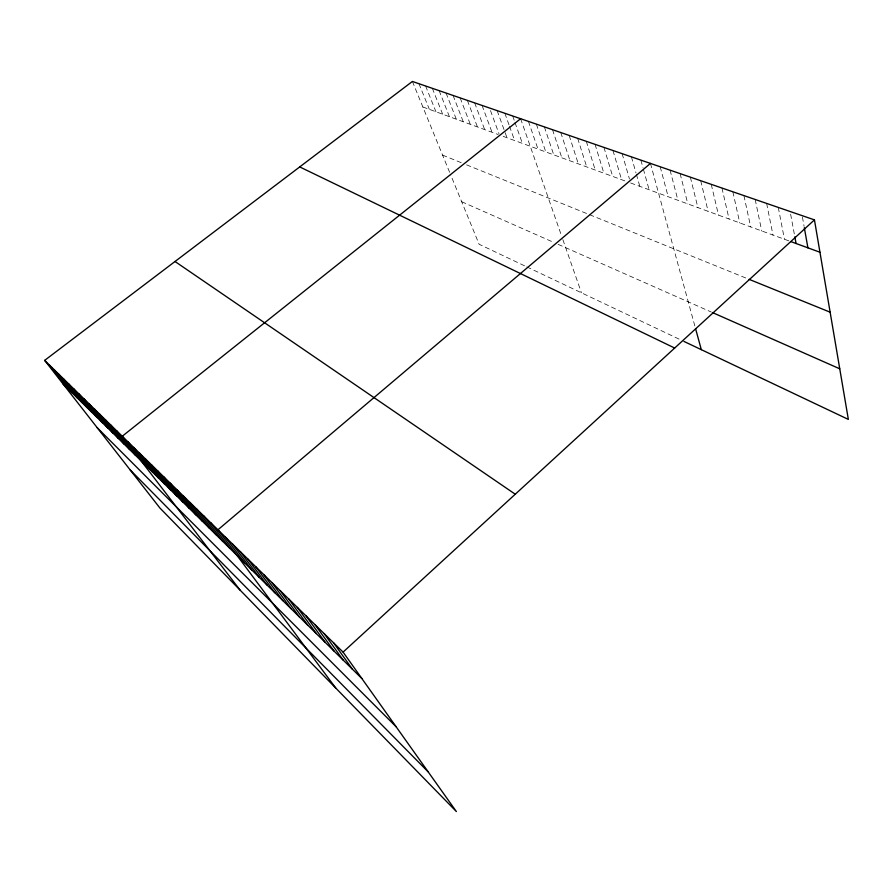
<?xml version="1.0" encoding="UTF-8"?>
<svg xmlns="http://www.w3.org/2000/svg" width="893" height="893" viewBox="0 0 893 893"><rect width="100%" height="100%" fill="white"/><g stroke="black" fill="none" stroke-linecap="round" stroke-linejoin="round"><path stroke-width="0.67" stroke-dasharray="4.46 3.35" d="M422.858 106.981L498.216 134.542M503.228 136.372L626.752 181.569M630.625 182.987L789.613 241.143M442.593 155.125L462.139 163.051M466.592 164.859L587.281 213.762M589.603 214.7L746.861 278.426M461.67 201.706L553.135 242.137M558.114 244.336L711.263 312.025M524.548 265.801L479.106 244.247L450.452 174.325M526.825 266.884L680.287 339.686M412.399 81.453L449.994 173.209M418.962 83.719L429.377 109.359M425.604 85.996L435.974 111.781M432.335 88.318L442.671 114.226M439.155 90.662L449.436 116.704M446.065 93.051L456.301 119.215M453.075 95.462L463.255 121.761M460.163 97.906L470.298 124.339M467.363 100.384L477.442 126.951M474.663 102.896L484.687 129.597M482.053 105.441L492.021 132.276M490.491 110.587L498.986 133.716M497.155 110.643L506.99 137.756M504.869 113.288L509.055 124.975M509.512 126.27L514.636 140.547M512.682 115.99L514.535 121.202M514.993 122.508L522.383 143.382M520.619 118.713L561.652 236.143M562.869 239.625L581.443 292.792M528.422 121.403L537.977 149.086M536.347 124.127L545.813 151.955M544.373 126.895L553.76 154.869M552.521 129.697L561.831 157.815M560.782 132.544L570.002 160.807M569.165 135.435L578.296 163.843M577.671 138.359L586.701 166.913M586.299 141.328L595.229 170.038M595.051 144.342L603.891 173.209M603.936 147.401L612.676 176.412M612.966 150.515L621.584 179.672M622.12 153.663L629.465 178.991M631.418 156.867L635.995 172.941M636.374 174.28L639.812 186.347M640.861 160.115L643.016 167.851M643.373 169.134L649.122 189.751M650.45 163.419L694.899 326.179M660.184 166.768L668.187 196.728M670.074 170.172L677.943 200.289M680.12 173.633L687.844 203.917M690.334 177.149L697.902 207.6M700.704 180.721L708.127 211.34M711.252 184.349L718.508 215.135M721.957 188.043L729.056 218.986M732.852 191.794L739.772 222.915M743.925 195.6L750.667 226.9M755.188 199.485L761.74 230.952M766.64 203.425L772.992 235.071M778.283 207.433L784.434 239.257M790.629 214.175L794.591 235.506M802.416 216.999L804.091 226.387"/><path stroke-width="1.34" d="M343.079 652.102L814.449 219.879L412.399 81.453L44.65 360.381L159.936 508.05L456.368 811.547L343.079 652.102L44.65 360.381M650.45 163.419L217.948 529.783L335.779 688.09M520.619 118.713L122.252 436.242L239.994 590.016M790.897 241.612L819.941 252.239M749.16 279.364L830.133 312.182M712.435 312.539L839.755 368.809M683.938 341.416L848.35 419.409L814.449 219.879M299.724 166.924L674.673 348.047M175.017 261.504L515.261 494.22M62.901 383.767L361.81 678.468M97.158 427.647L396.135 726.768M130.077 469.807L428.127 771.809M49.294 364.924L67.6 388.388M63.66 378.956L82.089 402.676M58.804 374.212L77.189 397.843M54.015 369.535L72.355 393.087M78.662 393.634L97.225 417.6M73.583 388.667L92.102 412.555M68.582 383.778L87.056 407.576M94.379 408.983L113.054 433.205M89.054 403.792L107.696 427.926M83.819 398.669L102.427 422.724M105.262 419.632L124.015 444.022M99.77 414.263L118.49 438.575M116.492 430.616L135.323 455.162M110.832 425.079L129.63 449.547M133.693 447.415L152.614 472.207M127.922 441.778L146.809 466.492M145.492 458.957L164.468 483.906M139.542 453.142L158.496 478.012M157.693 470.89L176.714 495.972M151.542 464.873L170.541 489.889M170.295 483.202L189.361 508.441M163.944 476.996L182.987 502.156M176.758 489.52L195.846 514.837M190.019 502.48L209.129 527.93M183.333 495.95L202.432 521.333M203.738 515.897L222.87 541.482M196.817 509.133L215.939 534.65M210.781 522.785L229.914 548.425M225.248 536.916L244.381 562.69M232.671 544.172L251.804 570.013M240.228 551.573L259.361 577.458M255.778 566.765L274.888 592.762M247.93 559.096L267.052 585.038M263.77 574.579L282.858 600.632M271.918 582.537L290.984 608.635M280.212 590.653L299.255 616.795M288.673 598.924L307.694 625.111M297.302 607.352L316.278 633.572M306.098 615.947L325.041 642.212M315.062 624.72L333.96 651.008M324.215 633.662L343.057 659.983M333.547 642.793L352.344 669.136M695.614 328.825L701.306 349.654M794.837 236.846L796.076 243.51M804.325 227.726L807.908 247.841"/></g></svg>
